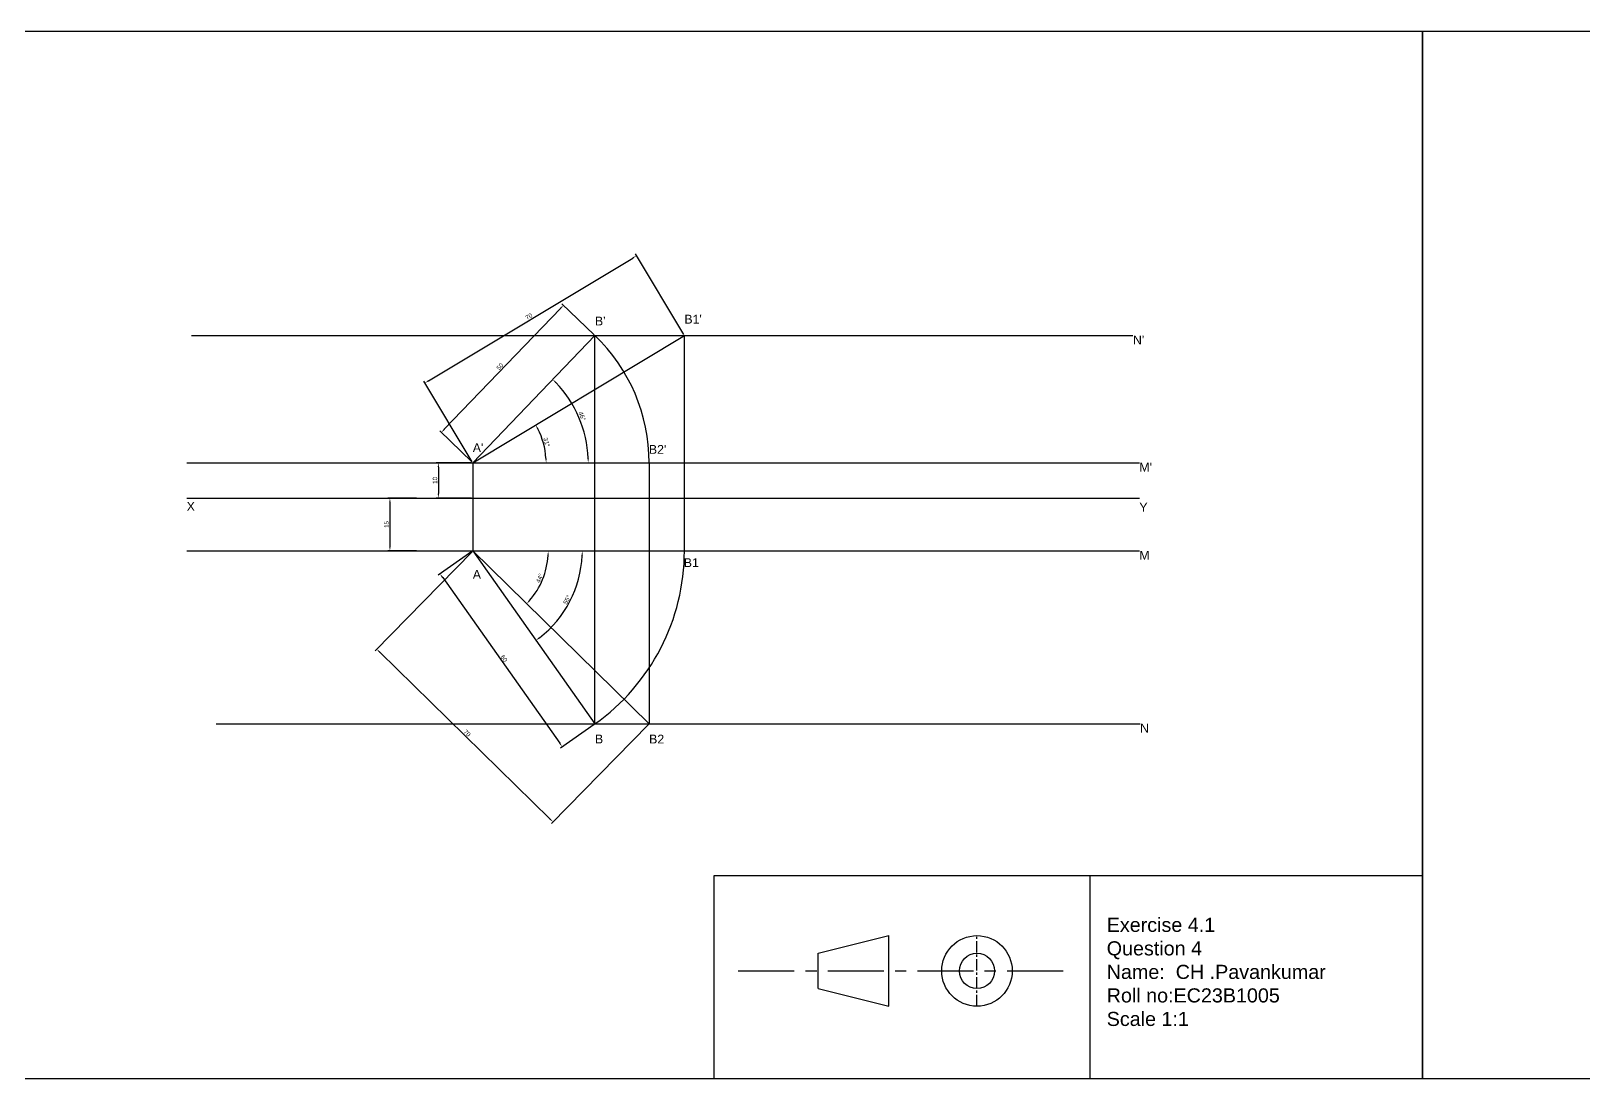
# Model space of a CAD drawing. Header units: millimetres. Extents: x 2477 to 7517, y 1798 to 2095.
# Drawn here: x 3763 to 4203.3, y 1798.3 to 2095.3 of the extents above; entities that cross this region are included whole.
import ezdxf

# ---------------------------------------------------------------- set-up
doc = ezdxf.new("R2010")
doc.units = ezdxf.units.MM
doc.header["$PDMODE"] = 35
doc.header["$PDSIZE"] = 2
doc.linetypes.add('CENTER', pattern=[50.8, 31.75, -6.35, 6.35, -6.35])
doc.styles.get("Standard").update_dxf_attribs({"font": 'arial.ttf'})
doc.dimstyles.new('ISO-25', dxfattribs={"dimscale": 0.5, "dimtxt": 2.5, "dimasz": 2.5, "dimexe": 1.25, "dimexo": 0.625, "dimtad": 1, "dimtxsty": 'Standard', "dimcen": 2.5, "dimadec": 0, "dimazin": 0, "dimtfac": 1, "dimtmove": 0, "dimatfit": 3, "dimfxl": 1, "dimarcsym": 0})

# ---------------------------------------------------------------- blocks, each defined once
blk = doc.blocks.new('*D24')
at = {"color": 0, "lineweight": -2, "transparency": 16777216}
blk.add_arc((3888.2, 1948), 21.39, 318.9342, 356.6505, dxfattribs=at)
at = {"color": 0, "transparency": 16777216}
for points in [[(3909.35, 1946.75), (3909.76, 1946.74), (3909.59, 1948)], [(3904.48, 1933.81), (3904.18, 1934.09), (3903.48, 1933.03)]]:
    blk.add_solid(points, dxfattribs=at)
at = {"layer": 'Defpoints', "color": 0, "transparency": 16777216}
for p in [(3807.09, 1948), (3888.2, 1948), (4077.19, 1948), (3906.8, 1937.43), (3938.2, 1899.01)]:
    blk.add_point(p, dxfattribs=at)
at = {"color": 0, "transparency": 16777216, "insert": (3907.14, 1940.27), "char_height": 1.25, "attachment_point": 5, "rotation": 67.7923}
blk.add_mtext('44°', dxfattribs=at)
blk = doc.blocks.new('*D25')
at = {"color": 0, "lineweight": -2, "transparency": 16777216}
blk.add_arc((3888.2, 1948), 31.04, 307.5716, 357.6928, dxfattribs=at)
at = {"color": 0, "transparency": 16777216}
for points in [[(3919.01, 1946.75), (3919.43, 1946.74), (3919.25, 1948)], [(3907.26, 1923.22), (3907.01, 1923.56), (3906.13, 1922.65)]]:
    blk.add_solid(points, dxfattribs=at)
at = {"layer": 'Defpoints', "color": 0, "transparency": 16777216}
for p in [(3807.09, 1948), (3888.2, 1948), (4077.19, 1948), (3913.16, 1929.53), (3922.85, 1899.01)]:
    blk.add_point(p, dxfattribs=at)
at = {"color": 0, "transparency": 16777216, "insert": (3914.93, 1934.16), "char_height": 1.25, "attachment_point": 5, "rotation": 62.6322}
blk.add_mtext('55°', dxfattribs=at)
blk = doc.blocks.new('*D26')
at = {"color": 0, "lineweight": -2, "transparency": 16777216}
blk.add_arc((3888.2, 1973), 20.8, 3.4439, 27.5589, dxfattribs=at)
at = {"color": 0, "transparency": 16777216}
for points in [[(3906.46, 1982.52), (3906.83, 1982.72), (3906.03, 1983.71)], [(3909.18, 1974.25), (3908.76, 1974.24), (3909, 1973)]]:
    blk.add_solid(points, dxfattribs=at)
at = {"layer": 'Defpoints', "color": 0, "transparency": 16777216}
for p in [(3948.2, 2009.05), (3807.09, 1973), (3888.2, 1973), (3908.67, 1976.73), (4077.19, 1973)]:
    blk.add_point(p, dxfattribs=at)
at = {"color": 0, "transparency": 16777216, "insert": (3909.16, 1978.81), "char_height": 1.25, "attachment_point": 5, "rotation": 285.5014}
blk.add_mtext('31°', dxfattribs=at)
blk = doc.blocks.new('*D27')
at = {"color": 0, "lineweight": -2, "transparency": 16777216}
blk.add_arc((3888.2, 1973), 32.73, 2.1883, 43.9579, dxfattribs=at)
at = {"color": 0, "transparency": 16777216}
for points in [[(3911.62, 1995.57), (3911.91, 1995.86), (3910.88, 1996.6)], [(3921.12, 1974.25), (3920.7, 1974.24), (3920.93, 1973)]]:
    blk.add_solid(points, dxfattribs=at)
at = {"layer": 'Defpoints', "color": 0, "transparency": 16777216}
for p in [(3922.85, 2009.05), (3919.76, 1981.68), (3807.09, 1973), (3888.2, 1973), (4077.19, 1973)]:
    blk.add_point(p, dxfattribs=at)
at = {"color": 0, "transparency": 16777216, "insert": (3919.19, 1986.2), "char_height": 1.25, "attachment_point": 5, "rotation": 293.0731}
blk.add_mtext('46°', dxfattribs=at)
blk = doc.blocks.new('*D28')
at = {"color": 0, "lineweight": -2, "transparency": 16777216}
for p, q in [((3880.14, 1982.47), (3913.05, 2016.73)), ((3922.62, 2009.27), (3913.47, 2018.06)), ((3887.98, 1973.21), (3878.83, 1982))]:
    blk.add_line(p, q, dxfattribs=at)
at = {"color": 0, "transparency": 16777216}
for points in [[(3912.9, 2016.87), (3913.2, 2016.58), (3913.92, 2017.63)], [(3879.99, 1982.62), (3880.29, 1982.33), (3879.28, 1981.57)]]:
    blk.add_solid(points, dxfattribs=at)
at = {"layer": 'Defpoints', "color": 0, "transparency": 16777216}
for p in [(3913.92, 2017.63), (3922.85, 2009.05), (3888.2, 1973)]:
    blk.add_point(p, dxfattribs=at)
at = {"color": 0, "transparency": 16777216, "insert": (3895.91, 2000.26), "char_height": 1.25, "attachment_point": 5, "rotation": 46.1462}
blk.add_mtext('50', dxfattribs=at)
blk = doc.blocks.new('*D29')
at = {"color": 0, "lineweight": -2, "transparency": 16777216}
for p, q in [((3875.69, 1996.25), (3933.55, 2031.02)), ((3948.04, 2009.32), (3934.3, 2032.2)), ((3888.04, 1973.26), (3874.3, 1996.14))]:
    blk.add_line(p, q, dxfattribs=at)
at = {"color": 0, "transparency": 16777216}
for points in [[(3933.44, 2031.2), (3933.65, 2030.84), (3934.62, 2031.66)], [(3875.58, 1996.43), (3875.8, 1996.07), (3874.62, 1995.61)]]:
    blk.add_solid(points, dxfattribs=at)
at = {"layer": 'Defpoints', "color": 0, "transparency": 16777216}
for p in [(3934.62, 2031.66), (3948.2, 2009.05), (3888.2, 1973)]:
    blk.add_point(p, dxfattribs=at)
at = {"color": 0, "transparency": 16777216, "insert": (3904.13, 2014.45), "char_height": 1.25, "attachment_point": 5, "rotation": 31.0027}
blk.add_mtext('70', dxfattribs=at)
blk = doc.blocks.new('*D30')
at = {"color": 0, "lineweight": -2, "transparency": 16777216}
for p, q in [((3887.99, 1947.77), (3860.51, 1919.73)), ((3861.84, 1919.3), (3910.05, 1872.06)), ((3937.99, 1898.78), (3910.51, 1870.74))]:
    blk.add_line(p, q, dxfattribs=at)
at = {"color": 0, "transparency": 16777216}
for points in [[(3861.99, 1919.45), (3861.69, 1919.15), (3860.95, 1920.18)], [(3910.2, 1872.21), (3909.91, 1871.91), (3910.95, 1871.19)]]:
    blk.add_solid(points, dxfattribs=at)
at = {"layer": 'Defpoints', "color": 0, "transparency": 16777216}
for p in [(3888.2, 1948), (3938.2, 1899.01), (3910.95, 1871.19)]:
    blk.add_point(p, dxfattribs=at)
at = {"color": 0, "transparency": 16777216, "insert": (3886.61, 1896.36), "char_height": 1.25, "attachment_point": 5, "rotation": 315.5847}
blk.add_mtext('70', dxfattribs=at)
blk = doc.blocks.new('*D31')
at = {"color": 0, "lineweight": -2, "transparency": 16777216}
for p, q in [((3887.95, 1947.82), (3878.44, 1941.09)), ((3879.67, 1940.43), (3912.87, 1893.48)), ((3922.59, 1898.83), (3913.08, 1892.1))]:
    blk.add_line(p, q, dxfattribs=at)
at = {"color": 0, "transparency": 16777216}
for points in [[(3879.84, 1940.55), (3879.5, 1940.31), (3878.95, 1941.45)], [(3913.04, 1893.6), (3912.7, 1893.36), (3913.59, 1892.46)]]:
    blk.add_solid(points, dxfattribs=at)
at = {"layer": 'Defpoints', "color": 0, "transparency": 16777216}
for p in [(3888.2, 1948), (3922.85, 1899.01), (3913.59, 1892.46)]:
    blk.add_point(p, dxfattribs=at)
at = {"color": 0, "transparency": 16777216, "insert": (3897.05, 1917.5), "char_height": 1.25, "attachment_point": 5, "rotation": 305.2644}
blk.add_mtext('60', dxfattribs=at)
blk = doc.blocks.new('*D32')
at = {"color": 0, "lineweight": -2, "transparency": 16777216}
for p, q in [((3887.89, 1973), (3877.83, 1973)), ((3878.45, 1971.75), (3878.45, 1964.25)), ((3887.89, 1963), (3877.83, 1963))]:
    blk.add_line(p, q, dxfattribs=at)
at = {"color": 0, "transparency": 16777216}
for points in [[(3878.24, 1971.75), (3878.66, 1971.75), (3878.45, 1973)], [(3878.24, 1964.25), (3878.66, 1964.25), (3878.45, 1963)]]:
    blk.add_solid(points, dxfattribs=at)
at = {"layer": 'Defpoints', "color": 0, "transparency": 16777216}
for p in [(3888.2, 1973), (3878.45, 1963), (3888.2, 1963)]:
    blk.add_point(p, dxfattribs=at)
at = {"color": 0, "transparency": 16777216, "insert": (3877.5, 1968), "char_height": 1.25, "attachment_point": 5, "rotation": 90}
blk.add_mtext('10', dxfattribs=at)
blk = doc.blocks.new('*D33')
at = {"color": 0, "lineweight": -2, "transparency": 16777216}
for p, q in [((3872.27, 1963), (3864.09, 1963)), ((3864.71, 1961.75), (3864.71, 1949.25)), ((3872.27, 1948), (3864.09, 1948))]:
    blk.add_line(p, q, dxfattribs=at)
at = {"color": 0, "transparency": 16777216}
for points in [[(3864.51, 1961.75), (3864.92, 1961.75), (3864.71, 1963)], [(3864.51, 1949.25), (3864.92, 1949.25), (3864.71, 1948)]]:
    blk.add_solid(points, dxfattribs=at)
at = {"layer": 'Defpoints', "color": 0, "transparency": 16777216}
for p in [(3872.58, 1963), (3864.71, 1948), (3872.58, 1948)]:
    blk.add_point(p, dxfattribs=at)
at = {"color": 0, "transparency": 16777216, "insert": (3863.76, 1955.5), "char_height": 1.25, "attachment_point": 5, "rotation": 90}
blk.add_mtext('15', dxfattribs=at)

msp = doc.modelspace()

# ---------------------------------------------------------------- linework, layer by layer
for p, q in [((3808.415, 2009.051), (4075.388, 2009.051)), ((3888.205, 1972.996), (3948.205, 2009.051)), ((3922.846, 1899.006), (3922.846, 2009.051)), ((3948.205, 1947.996), (3948.205, 2009.051)), ((3807.087, 1972.996), (4077.195, 1972.996)), ((3888.205, 1972.996), (3888.205, 1947.996)), ((3938.205, 1972.996), (3938.205, 1899.006)), ((3807.087, 1962.996), (4077.195, 1962.996)), ((3807.087, 1947.996), (4077.195, 1947.996)), ((3938.205, 1899.006), (3888.205, 1947.996)), ((3815.437, 1899.006), (4077.413, 1899.006)), ((3986.163, 1833.966), (4006.163, 1838.966)), ((4006.163, 1818.966), (4006.163, 1838.966)), ((3986.163, 1823.966), (3986.163, 1833.966)), ((3986.163, 1823.966), (4006.163, 1818.966))]:
    msp.add_line(p, q)
at = {"color": 3}
for p, q in [((3888.205, 1972.996), (3922.846, 2009.051)), ((3888.205, 1947.996), (3922.846, 1899.006))]:
    msp.add_line(p, q, dxfattribs=at)
at = {"color": 7, "true_color": 0xffffff}
msp.add_line((4063.141, 1856.042), (4063.141, 1798.349), dxfattribs=at)
at = {"linetype": 'CENTER', "ltscale": 0.1}
msp.add_line((4031.163, 1818.966), (4031.163, 1838.966), dxfattribs=at)
at = {"linetype": 'CENTER', "ltscale": 0.5}
msp.add_line((3963.49, 1828.966), (4057.685, 1828.966), dxfattribs=at)
for points in [[(3737.443, 2095.349), (4157.443, 2095.349), (4157.443, 1798.349), (3737.443, 1798.349)], [(4157.443, 2095.349), (4577.443, 2095.349), (4577.443, 1798.349), (4157.443, 1798.349)]]:
    msp.add_lwpolyline(points, close=True)
at = {"color": 7, "true_color": 0xffffff}
msp.add_lwpolyline([(4157.443, 1798.349), (3956.682, 1798.349), (3956.682, 1856.042), (4157.443, 1856.042)], close=True, dxfattribs=at)
for radius in [10, 5]:
    msp.add_circle((4031.163, 1828.966), radius)
for centre, radius, start, end in [((3888.205, 1972.996), 50, 0, 46.14622), ((3888.205, 1947.996), 60, 305.26439, 0)]:
    msp.add_arc(centre, radius, start, end)

# ---------------------------------------------------------------- texts
at = {"color": 7, "true_color": 0xffffff, "char_height": 2.5, "attachment_point": 1}
for s, insert in [("B'", (3922.846, 2014.408)), ("B1'", (3948.205, 2014.94)), ("N'", (4075.388, 2009.051)), ("A'", (3888.205, 1978.521)), ("B2'", (3938.141, 1978.027)), ("M'", (4077.195, 1972.996)), ('X', (3807.087, 1961.888)), ('Y', (4077.195, 1961.653)), ('M', (4077.195, 1947.996)), ('A', (3888.205, 1942.598)), ('B1', (3948.03, 1945.926)), ('N', (4077.413, 1899.006)), ('B', (3922.846, 1895.949)), ('B2', (3938.205, 1895.925))]:
    msp.add_mtext_dynamic_manual_height_columns(s, width=4.42811, gutter_width=39.618, heights=[0], dxfattribs=dict(at, insert=insert))
at = {"color": 6, "insert": (4067.951, 1844.028), "char_height": 4, "attachment_point": 1}
msp.add_mtext_dynamic_manual_height_columns('{\\C256;\\c16777215;Exercise 4.1^JQuestion 4\\PName:  CH .Pavankumar \\PRoll no:EC23B1005\\PScale 1:1}', width=90.33607, gutter_width=12.5, heights=[35.907], dxfattribs=at)

# ---------------------------------------------------------------- dimensions: what is measured, and where the dimension line sits
at = {"color": 7, "true_color": 0xffffff}
for p1, p2, distance, picture, middle in [((3888.205, 1972.996), (3948.205, 2009.051), 26.378, '*D29', (3904.128, 2014.448)), ((3888.205, 1972.996), (3922.846, 2009.051), 12.378, '*D28', (3895.914, 2000.258)), ((3888.205, 1972.996), (3888.205, 1962.996), -9.755, '*D32', (3877.5, 1967.996)), ((3872.584, 1962.996), (3872.584, 1947.996), -7.87, '*D33', (3863.763, 1955.496)), ((3888.205, 1947.996), (3938.205, 1899.006), -38.948, '*D30', (3886.612, 1896.36)), ((3888.205, 1947.996), (3922.846, 1899.006), -11.336, '*D31', (3897.046, 1917.505))]:
    dim = msp.add_aligned_dim(p1=p1, p2=p2, distance=distance, dimstyle='ISO-25', dxfattribs=at)
    dim.commit()
    dim.dimension.update_dxf_attribs({"geometry": picture, "text_midpoint": middle})
for base, line1, line2, picture, middle in [((3908.667, 1976.727), ((3807.087, 1972.996), (4077.195, 1972.996)), ((3888.205, 1972.996), (3948.205, 2009.051)), '*D26', (3909.164, 1978.809)), ((3919.762, 1981.677), ((3807.087, 1972.996), (4077.195, 1972.996)), ((3888.205, 1972.996), (3922.846, 2009.051)), '*D27', (3919.191, 1986.195)), ((3906.797, 1937.429), ((3807.087, 1947.996), (4077.195, 1947.996)), ((3938.205, 1899.006), (3888.205, 1947.996)), '*D24', (3907.136, 1940.267)), ((3913.163, 1929.534), ((3807.087, 1947.996), (4077.195, 1947.996)), ((3888.205, 1947.996), (3922.846, 1899.006)), '*D25', (3914.932, 1934.161))]:
    dim = msp.add_angular_dim_2l(base=base, line1=line1, line2=line2, dimstyle='ISO-25', dxfattribs=at)
    dim.commit()
    dim.dimension.update_dxf_attribs({"geometry": picture, "text_midpoint": middle})

doc.saveas('drawing.dxf')
